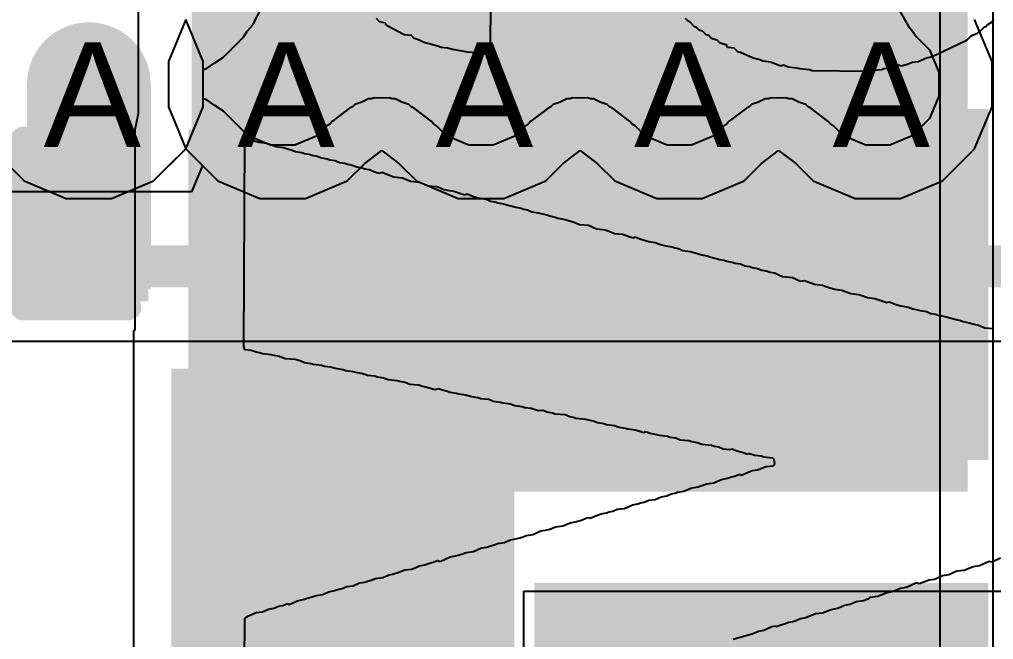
# Model space of a CAD drawing. Header units: inches. Extents: x 0 to 208, y 0 to 213.
# Drawn here: x 0.6232 to 0.8093, y 2.4877 to 2.6062 of the extents above; entities that cross this region are included whole.
import ezdxf

# ---------------------------------------------------------------- set-up
doc = ezdxf.new("R2010")
doc.units = ezdxf.units.IN
doc.header["$MEASUREMENT"] = 0
for name, color, linetype in [('Bottom Layer', 5, 'Continuous'), ('Bottom Overlay', 54, 'Continuous'), ('Bottom Paste', 16, 'Continuous'), ('Bottom Solder', 6, 'Continuous'), ('Drill Drawing', 1, 'Continuous'), ('L2_GND1', 16, 'Continuous'), ('L3_SIG1', 76, 'Continuous'), ('L4_PWR', 90, 'Continuous'), ('L5_GND2', 156, 'Continuous'), ('L6_SIG2', 130, 'Continuous'), ('L7_GND3', 216, 'Continuous'), ('Top Layer', 1, 'Continuous'), ('Top Overlay', 2, 'Continuous'), ('Via Holes', 16, 'Continuous')]:
    doc.layers.add(name, color=color, linetype=linetype)
doc.styles.add('Arial', font='', dxfattribs={"height": 0.2})
doc.styles.get('Arial').set_extended_font_data('Arial')

# ---------------------------------------------------------------- blocks, each defined once
blk = doc.blocks.new('SOT__223_B_180')
at = {"layer": 'Bottom Layer'}
for points in [[(-0.02953, 0.15945), (0.02953, 0.15945), (0.02953, 0.08071), (-0.02953, 0.08071)], [(0.06102, 0.15945), (0.12008, 0.15945), (0.12008, 0.08071), (0.06102, 0.08071)]]:
    blk.add_hatch(color=5, dxfattribs=at).paths.add_polyline_path(points)
at = {"layer": 'Bottom Paste'}
for points in [[(-0.02953, 0.15945), (0.02953, 0.15945), (0.02953, 0.08071), (-0.02953, 0.08071)], [(0.06102, 0.15945), (0.12008, 0.15945), (0.12008, 0.08071), (0.06102, 0.08071)]]:
    blk.add_hatch(color=16, dxfattribs=at).paths.add_polyline_path(points)
at = {"layer": 'Bottom Solder'}
for points in [[(-0.03353, 0.16345), (0.03353, 0.16345), (0.03353, 0.07671), (-0.03353, 0.07671)], [(0.05702, 0.16345), (0.12408, 0.16345), (0.12408, 0.07671), (0.05702, 0.07671)]]:
    blk.add_hatch(color=6, dxfattribs=at).paths.add_polyline_path(points)
blk = doc.blocks.new('____0402_B_222')
at = {"layer": 'Bottom Layer'}
for points in [[(-0.0095, 0.0125), (-0.0095, -0.0125), (-0.0275, -0.0125), (-0.0275, 0.0125)], [(0.0275, 0.0125), (0.0275, -0.0125), (0.0095, -0.0125), (0.0095, 0.0125)]]:
    blk.add_hatch(color=5, dxfattribs=at).paths.add_polyline_path(points)
at = {"layer": 'Bottom Paste'}
for points in [[(-0.0095, 0.0125), (-0.0095, -0.0125), (-0.0275, -0.0125), (-0.0275, 0.0125)], [(0.0275, 0.0125), (0.0275, -0.0125), (0.0095, -0.0125), (0.0095, 0.0125)]]:
    blk.add_hatch(color=16, dxfattribs=at).paths.add_polyline_path(points)
at = {"layer": 'Bottom Solder'}
for points in [[(-0.00714, 0.01486), (-0.00714, -0.01486), (-0.02986, -0.01486), (-0.02986, 0.01486)], [(0.02986, 0.01486), (0.02986, -0.01486), (0.00714, -0.01486), (0.00714, 0.01486)]]:
    blk.add_hatch(color=6, dxfattribs=at).paths.add_polyline_path(points)
at = {"layer": 'Bottom Overlay'}
for points in [[(-0.031, -0.016, 0.005, 0.005, 0), (-0.031, 0.016, 0.005, 0.005, 0)], [(-0.031, 0.016, 0.005, 0.005, 0), (-0.011, 0.016, 0.005, 0.005, 0)], [(0.011, 0.016, 0.005, 0.005, 0), (0.031, 0.016, 0.005, 0.005, 0)], [(0.031, -0.016, 0.005, 0.005, 0), (0.031, 0.016, 0.005, 0.005, 0)], [(-0.031, -0.016, 0.005, 0.005, 0), (-0.011, -0.016, 0.005, 0.005, 0)], [(0.011, -0.016, 0.005, 0.005, 0), (0.031, -0.016, 0.005, 0.005, 0)]]:
    blk.add_lwpolyline(points, format="xyseb", dxfattribs=at)
for points in [[(-0.03225, 0.016, 0.0025, 0.0025, 1), (-0.02975, 0.016, 0.0025, 0.0025, 1)], [(-0.03225, 0.016, 0.0025, 0.0025, 1), (-0.02975, 0.016, 0.0025, 0.0025, 1)], [(-0.01225, 0.016, 0.0025, 0.0025, 1), (-0.00975, 0.016, 0.0025, 0.0025, 1)], [(0.00975, 0.016, 0.0025, 0.0025, 1), (0.01225, 0.016, 0.0025, 0.0025, 1)], [(0.02975, 0.016, 0.0025, 0.0025, 1), (0.03225, 0.016, 0.0025, 0.0025, 1)], [(0.02975, 0.016, 0.0025, 0.0025, 1), (0.03225, 0.016, 0.0025, 0.0025, 1)], [(-0.03225, -0.016, 0.0025, 0.0025, 1), (-0.02975, -0.016, 0.0025, 0.0025, 1)], [(-0.03225, -0.016, 0.0025, 0.0025, 1), (-0.02975, -0.016, 0.0025, 0.0025, 1)], [(-0.01225, -0.016, 0.0025, 0.0025, 1), (-0.00975, -0.016, 0.0025, 0.0025, 1)], [(0.00975, -0.016, 0.0025, 0.0025, 1), (0.01225, -0.016, 0.0025, 0.0025, 1)], [(0.02975, -0.016, 0.0025, 0.0025, 1), (0.03225, -0.016, 0.0025, 0.0025, 1)], [(0.02975, -0.016, 0.0025, 0.0025, 1), (0.03225, -0.016, 0.0025, 0.0025, 1)]]:
    blk.add_lwpolyline(points, format="xyseb", close=True, dxfattribs=at)
blk = doc.blocks.new('C___0805_B_223')
at = {"layer": 'Bottom Layer'}
for points in [[(-0.06, 0.03), (-0.02, 0.03), (-0.02, -0.03), (-0.06, -0.03)], [(0.02, 0.03), (0.06, 0.03), (0.06, -0.03), (0.02, -0.03)]]:
    blk.add_hatch(color=5, dxfattribs=at).paths.add_polyline_path(points)
at = {"layer": 'Bottom Paste'}
for points in [[(-0.06, 0.03), (-0.02, 0.03), (-0.02, -0.03), (-0.06, -0.03)], [(0.02, 0.03), (0.06, 0.03), (0.06, -0.03), (0.02, -0.03)]]:
    blk.add_hatch(color=16, dxfattribs=at).paths.add_polyline_path(points)
at = {"layer": 'Bottom Solder'}
for points in [[(-0.06276, 0.03276), (-0.01724, 0.03276), (-0.01724, -0.03275), (-0.06276, -0.03275)], [(0.01724, 0.03276), (0.06276, 0.03276), (0.06276, -0.03275), (0.01724, -0.03275)]]:
    blk.add_hatch(color=6, dxfattribs=at).paths.add_polyline_path(points)
at = {"layer": 'Bottom Overlay'}
for points in [[(-0.064, -0.034, 0.005, 0.005, 0), (-0.064, 0.034, 0.005, 0.005, 0)], [(-0.064, 0.034, 0.005, 0.005, 0), (-0.024, 0.034, 0.005, 0.005, 0)], [(0.024, 0.034, 0.005, 0.005, 0), (0.064, 0.034, 0.005, 0.005, 0)], [(0.064, -0.034, 0.005, 0.005, 0), (0.064, 0.034, 0.005, 0.005, 0)], [(-0.064, -0.034, 0.005, 0.005, 0), (-0.024, -0.034, 0.005, 0.005, 0)], [(0.024, -0.034, 0.005, 0.005, 0), (0.064, -0.034, 0.005, 0.005, 0)]]:
    blk.add_lwpolyline(points, format="xyseb", dxfattribs=at)
for points in [[(-0.06525, 0.034, 0.0025, 0.0025, 1), (-0.06275, 0.034, 0.0025, 0.0025, 1)], [(-0.06525, 0.034, 0.0025, 0.0025, 1), (-0.06275, 0.034, 0.0025, 0.0025, 1)], [(-0.02525, 0.034, 0.0025, 0.0025, 1), (-0.02275, 0.034, 0.0025, 0.0025, 1)], [(0.02275, 0.034, 0.0025, 0.0025, 1), (0.02525, 0.034, 0.0025, 0.0025, 1)], [(0.06275, 0.034, 0.0025, 0.0025, 1), (0.06525, 0.034, 0.0025, 0.0025, 1)], [(0.06275, 0.034, 0.0025, 0.0025, 1), (0.06525, 0.034, 0.0025, 0.0025, 1)], [(-0.06525, -0.034, 0.0025, 0.0025, 1), (-0.06275, -0.034, 0.0025, 0.0025, 1)], [(-0.06525, -0.034, 0.0025, 0.0025, 1), (-0.06275, -0.034, 0.0025, 0.0025, 1)], [(-0.02525, -0.034, 0.0025, 0.0025, 1), (-0.02275, -0.034, 0.0025, 0.0025, 1)], [(0.02275, -0.034, 0.0025, 0.0025, 1), (0.02525, -0.034, 0.0025, 0.0025, 1)], [(0.06275, -0.034, 0.0025, 0.0025, 1), (0.06525, -0.034, 0.0025, 0.0025, 1)], [(0.06275, -0.034, 0.0025, 0.0025, 1), (0.06525, -0.034, 0.0025, 0.0025, 1)]]:
    blk.add_lwpolyline(points, format="xyseb", close=True, dxfattribs=at)

msp = doc.modelspace()

# ---------------------------------------------------------------- hatches: boundary and pattern name
at = {"layer": 'Bottom Layer'}
for points in [[(0.80429, 2.56914), (0.80429, 2.71794), (0.65611, 2.71794), (0.65611, 2.56914)], [(0.62468, 2.55468), (0.64835, 2.55468), (0.64835, 2.5938), (0.62468, 2.5938)], [(0.65549, 2.516), (0.80429, 2.516), (0.80429, 2.58508), (0.65549, 2.58508)]]:
    msp.add_hatch(color=5, dxfattribs=at).paths.add_polyline_path(points)
h = msp.add_hatch(color=5, dxfattribs=at)
edge = h.paths.add_edge_path()
edge.add_arc((0.63649, 2.5938), 0.01181, 0, 360)
h = msp.add_hatch(color=5, dxfattribs=at)
edge = h.paths.add_edge_path()
edge.add_arc((0.67349, 2.5938), 0.01181, 0, 360)
h = msp.add_hatch(color=5, dxfattribs=at)
edge = h.paths.add_edge_path()
edge.add_arc((0.71138, 2.5938), 0.01181, 0, 360)
h = msp.add_hatch(color=5, dxfattribs=at)
edge = h.paths.add_edge_path()
edge.add_arc((0.74927, 2.5938), 0.01181, 0, 360)
h = msp.add_hatch(color=5, dxfattribs=at)
edge = h.paths.add_edge_path()
edge.add_arc((0.78716, 2.5938), 0.01181, 0, 360)
at = {"layer": 'L2_GND1'}
h = msp.add_hatch(color=16, dxfattribs=at)
edge = h.paths.add_edge_path()
edge.add_arc((0.63649, 2.5938), 0.01181, 0, 360)
h = msp.add_hatch(color=16, dxfattribs=at)
edge = h.paths.add_edge_path()
edge.add_arc((0.67349, 2.5938), 0.01181, 0, 360)
h = msp.add_hatch(color=16, dxfattribs=at)
edge = h.paths.add_edge_path()
edge.add_arc((0.71138, 2.5938), 0.01181, 0, 360)
h = msp.add_hatch(color=16, dxfattribs=at)
edge = h.paths.add_edge_path()
edge.add_arc((0.74927, 2.5938), 0.01181, 0, 360)
h = msp.add_hatch(color=16, dxfattribs=at)
edge = h.paths.add_edge_path()
edge.add_arc((0.78716, 2.5938), 0.01181, 0, 360)
at = {"layer": 'L3_SIG1'}
h = msp.add_hatch(color=76, dxfattribs=at)
edge = h.paths.add_edge_path()
edge.add_arc((0.63649, 2.5938), 0.01181, 0, 360)
h = msp.add_hatch(color=76, dxfattribs=at)
edge = h.paths.add_edge_path()
edge.add_arc((0.67349, 2.5938), 0.01181, 0, 360)
h = msp.add_hatch(color=76, dxfattribs=at)
edge = h.paths.add_edge_path()
edge.add_arc((0.71138, 2.5938), 0.01181, 0, 360)
h = msp.add_hatch(color=76, dxfattribs=at)
edge = h.paths.add_edge_path()
edge.add_arc((0.74927, 2.5938), 0.01181, 0, 360)
h = msp.add_hatch(color=76, dxfattribs=at)
edge = h.paths.add_edge_path()
edge.add_arc((0.78716, 2.5938), 0.01181, 0, 360)
at = {"layer": 'L4_PWR'}
h = msp.add_hatch(color=90, dxfattribs=at)
edge = h.paths.add_edge_path()
edge.add_arc((0.63649, 2.5938), 0.01181, 0, 360)
h = msp.add_hatch(color=90, dxfattribs=at)
edge = h.paths.add_edge_path()
edge.add_arc((0.67349, 2.5938), 0.01181, 0, 360)
h = msp.add_hatch(color=90, dxfattribs=at)
edge = h.paths.add_edge_path()
edge.add_arc((0.71138, 2.5938), 0.01181, 0, 360)
h = msp.add_hatch(color=90, dxfattribs=at)
edge = h.paths.add_edge_path()
edge.add_arc((0.74927, 2.5938), 0.01181, 0, 360)
h = msp.add_hatch(color=90, dxfattribs=at)
edge = h.paths.add_edge_path()
edge.add_arc((0.78716, 2.5938), 0.01181, 0, 360)
at = {"layer": 'L5_GND2'}
h = msp.add_hatch(color=156, dxfattribs=at)
edge = h.paths.add_edge_path()
edge.add_arc((0.63649, 2.5938), 0.01181, 0, 360)
h = msp.add_hatch(color=156, dxfattribs=at)
edge = h.paths.add_edge_path()
edge.add_arc((0.67349, 2.5938), 0.01181, 0, 360)
h = msp.add_hatch(color=156, dxfattribs=at)
edge = h.paths.add_edge_path()
edge.add_arc((0.71138, 2.5938), 0.01181, 0, 360)
h = msp.add_hatch(color=156, dxfattribs=at)
edge = h.paths.add_edge_path()
edge.add_arc((0.74927, 2.5938), 0.01181, 0, 360)
h = msp.add_hatch(color=156, dxfattribs=at)
edge = h.paths.add_edge_path()
edge.add_arc((0.78716, 2.5938), 0.01181, 0, 360)
at = {"layer": 'L6_SIG2'}
h = msp.add_hatch(color=130, dxfattribs=at)
edge = h.paths.add_edge_path()
edge.add_arc((0.63649, 2.5938), 0.01181, 0, 360)
h = msp.add_hatch(color=130, dxfattribs=at)
edge = h.paths.add_edge_path()
edge.add_arc((0.67349, 2.5938), 0.01181, 0, 360)
h = msp.add_hatch(color=130, dxfattribs=at)
edge = h.paths.add_edge_path()
edge.add_arc((0.71138, 2.5938), 0.01181, 0, 360)
h = msp.add_hatch(color=130, dxfattribs=at)
edge = h.paths.add_edge_path()
edge.add_arc((0.74927, 2.5938), 0.01181, 0, 360)
h = msp.add_hatch(color=130, dxfattribs=at)
edge = h.paths.add_edge_path()
edge.add_arc((0.78716, 2.5938), 0.01181, 0, 360)
at = {"layer": 'L7_GND3'}
h = msp.add_hatch(color=216, dxfattribs=at)
edge = h.paths.add_edge_path()
edge.add_arc((0.63649, 2.5938), 0.01181, 0, 360)
h = msp.add_hatch(color=216, dxfattribs=at)
edge = h.paths.add_edge_path()
edge.add_arc((0.67349, 2.5938), 0.01181, 0, 360)
h = msp.add_hatch(color=216, dxfattribs=at)
edge = h.paths.add_edge_path()
edge.add_arc((0.71138, 2.5938), 0.01181, 0, 360)
h = msp.add_hatch(color=216, dxfattribs=at)
edge = h.paths.add_edge_path()
edge.add_arc((0.74927, 2.5938), 0.01181, 0, 360)
h = msp.add_hatch(color=216, dxfattribs=at)
edge = h.paths.add_edge_path()
edge.add_arc((0.78716, 2.5938), 0.01181, 0, 360)
at = {"layer": 'Top Layer'}
h = msp.add_hatch(color=1, dxfattribs=at)
edge = h.paths.add_edge_path()
edge.add_arc((0.63649, 2.5938), 0.01181, 0, 360)
h = msp.add_hatch(color=1, dxfattribs=at)
edge = h.paths.add_edge_path()
edge.add_arc((0.67349, 2.5938), 0.01181, 0, 360)
h = msp.add_hatch(color=1, dxfattribs=at)
edge = h.paths.add_edge_path()
edge.add_arc((0.71138, 2.5938), 0.01181, 0, 360)
h = msp.add_hatch(color=1, dxfattribs=at)
edge = h.paths.add_edge_path()
edge.add_arc((0.74927, 2.5938), 0.01181, 0, 360)
h = msp.add_hatch(color=1, dxfattribs=at)
edge = h.paths.add_edge_path()
edge.add_arc((0.78716, 2.5938), 0.01181, 0, 360)
at = {"layer": 'Via Holes'}
h = msp.add_hatch(color=7, dxfattribs=at)
edge = h.paths.add_edge_path()
edge.add_arc((0.63649, 2.5938), 0.00591, 0, 360)
h = msp.add_hatch(color=7, dxfattribs=at)
edge = h.paths.add_edge_path()
edge.add_arc((0.67349, 2.5938), 0.00591, 0, 360)
h = msp.add_hatch(color=7, dxfattribs=at)
edge = h.paths.add_edge_path()
edge.add_arc((0.71138, 2.5938), 0.00591, 0, 360)
h = msp.add_hatch(color=7, dxfattribs=at)
edge = h.paths.add_edge_path()
edge.add_arc((0.74927, 2.5938), 0.00591, 0, 360)
h = msp.add_hatch(color=7, dxfattribs=at)
edge = h.paths.add_edge_path()
edge.add_arc((0.78716, 2.5938), 0.00591, 0, 360)

# ---------------------------------------------------------------- linework, layer by layer
at = {"layer": 'Bottom Layer'}
for p, q in [((0.64591, 2.6578), (0.64591, 2.58815)), ((0.64591, 2.58815), (0.6453, 2.58508)), ((0.6453, 2.58508), (0.6453, 2.54674)), ((0.6453, 2.54674), (0.64501, 2.54674)), ((0.64501, 2.54674), (0.64501, 2.46772)), ((0.71958, 2.45772), (0.71958, 2.497)), ((0.71958, 2.497), (0.825, 2.497))]:
    msp.add_line(p, q, dxfattribs=at)
for points in [[(0.76492, 2.55555, 0.05, 0.05, 0), (0.76492, 2.6764, 0.05, 0.05, 0)], [(0.67349, 2.50825, 0.025, 0.025, 0), (0.67349, 2.56718, 0.025, 0.025, 0)], [(0.73683, 2.56718, 0.025, 0.025, -0.198912), (0.76492, 2.55555, 0.025, 0.025, 0)], [(0.73683, 2.56718, 0.025, 0.025, -0.198912), (0.76492, 2.55555, 0.025, 0.025, 0)], [(0.73683, 2.56718, 0.025, 0.025, -0.198912), (0.76492, 2.55555, 0.025, 0.025, 0)], [(0.73683, 2.56718, 0.025, 0.025, -0.198912), (0.76492, 2.55555, 0.025, 0.025, 0)]]:
    msp.add_lwpolyline(points, format="xyseb", dxfattribs=at)
for points in [[(0.75242, 2.55555, 0.025, 0.025, 1), (0.77742, 2.55555, 0.025, 0.025, 1)], [(0.66724, 2.56718, 0.0125, 0.0125, 1), (0.67974, 2.56718, 0.0125, 0.0125, 1)], [(0.73058, 2.56718, 0.0125, 0.0125, 1), (0.74308, 2.56718, 0.0125, 0.0125, 1)], [(0.73058, 2.56718, 0.0125, 0.0125, 1), (0.74308, 2.56718, 0.0125, 0.0125, 1)], [(0.73058, 2.56718, 0.0125, 0.0125, 1), (0.74308, 2.56718, 0.0125, 0.0125, 1)], [(0.73058, 2.56718, 0.0125, 0.0125, 1), (0.74308, 2.56718, 0.0125, 0.0125, 1)], [(0.75867, 2.55555, 0.0125, 0.0125, 1), (0.77117, 2.55555, 0.0125, 0.0125, 1)], [(0.75867, 2.55555, 0.0125, 0.0125, 1), (0.77117, 2.55555, 0.0125, 0.0125, 1)], [(0.75867, 2.55555, 0.0125, 0.0125, 1), (0.77117, 2.55555, 0.0125, 0.0125, 1)], [(0.75867, 2.55555, 0.0125, 0.0125, 1), (0.77117, 2.55555, 0.0125, 0.0125, 1)], [(0.66724, 2.50825, 0.0125, 0.0125, 1), (0.67974, 2.50825, 0.0125, 0.0125, 1)]]:
    msp.add_lwpolyline(points, format="xyseb", close=True, dxfattribs=at)
at = {"layer": 'L2_GND1'}
for p, q in [((0.655, 2.60615), (0.65168, 2.59814)), ((0.80897, 2.59814), (0.80565, 2.60615)), ((0.65168, 2.59814), (0.65168, 2.58946)), ((0.80897, 2.58946), (0.80897, 2.59814)), ((0.65168, 2.58946), (0.655, 2.58144)), ((0.80565, 2.58144), (0.80897, 2.58946)), ((0.655, 2.58144), (0.66114, 2.57531)), ((0.68917, 2.57863), (0.69244, 2.5811)), ((0.69244, 2.5811), (0.6957, 2.57863)), ((0.72706, 2.57863), (0.73033, 2.5811)), ((0.73033, 2.5811), (0.73359, 2.57863)), ((0.76495, 2.57863), (0.76822, 2.5811)), ((0.76822, 2.5811), (0.77148, 2.57863)), ((0.79952, 2.57531), (0.80565, 2.58144)), ((0.68585, 2.57531), (0.68917, 2.57863)), ((0.6957, 2.57863), (0.69903, 2.57531)), ((0.72374, 2.57531), (0.72706, 2.57863)), ((0.73359, 2.57863), (0.73692, 2.57531)), ((0.76163, 2.57531), (0.76495, 2.57863)), ((0.77148, 2.57863), (0.77481, 2.57531)), ((0.66114, 2.57531), (0.66916, 2.57199)), ((0.67783, 2.57199), (0.68585, 2.57531)), ((0.69903, 2.57531), (0.70704, 2.57199)), ((0.71572, 2.57199), (0.72374, 2.57531)), ((0.73692, 2.57531), (0.74493, 2.57199)), ((0.75361, 2.57199), (0.76163, 2.57531)), ((0.77481, 2.57531), (0.78282, 2.57199)), ((0.7915, 2.57199), (0.79952, 2.57531)), ((0.66916, 2.57199), (0.67783, 2.57199)), ((0.70704, 2.57199), (0.71572, 2.57199)), ((0.74493, 2.57199), (0.75361, 2.57199)), ((0.78282, 2.57199), (0.7915, 2.57199))]:
    msp.add_line(p, q, dxfattribs=at)
at = {"layer": 'L3_SIG1'}
for p, q in [((0.799, 2.656), (0.799, 2.0736)), ((0.8092, 2.0736), (0.8092, 2.656)), ((0.6583, 2.59814), (0.65498, 2.60615)), ((0.6583, 2.58946), (0.6583, 2.59814)), ((0.65498, 2.58144), (0.6583, 2.58946)), ((0.618, 2.58144), (0.62414, 2.57531)), ((0.64885, 2.57531), (0.65498, 2.58144)), ((0.62414, 2.57531), (0.63216, 2.57199)), ((0.64083, 2.57199), (0.64885, 2.57531)), ((0.63216, 2.57199), (0.64083, 2.57199))]:
    msp.add_line(p, q, dxfattribs=at)
for points in [[(0.67349, 2.5938, 0.02, 0.02, 0), (0.70776, 2.55953, 0.02, 0.02, 0)], [(0.70776, 2.30772, 0.02, 0.02, 0), (0.70776, 2.55953, 0.02, 0.02, 0)]]:
    msp.add_lwpolyline(points, format="xyseb", dxfattribs=at)
for points in [[(0.66849, 2.5938, 0.01, 0.01, 1), (0.67849, 2.5938, 0.01, 0.01, 1)], [(0.70276, 2.55953, 0.01, 0.01, 1), (0.71276, 2.55953, 0.01, 0.01, 1)], [(0.70276, 2.55953, 0.01, 0.01, 1), (0.71276, 2.55953, 0.01, 0.01, 1)]]:
    msp.add_lwpolyline(points, format="xyseb", close=True, dxfattribs=at)
at = {"layer": 'L4_PWR'}
for p, q in [((0.66778, 2.60516), (0.66957, 2.60858)), ((0.79114, 2.60806), (0.79293, 2.60494)), ((0.80897, 2.59814), (0.80565, 2.60615)), ((0.66681, 2.60397), (0.66778, 2.60516)), ((0.79293, 2.60494), (0.79381, 2.60394)), ((0.66547, 2.6022), (0.66596, 2.60269)), ((0.66596, 2.60269), (0.66681, 2.60397)), ((0.79381, 2.60394), (0.79455, 2.60283)), ((0.79455, 2.60283), (0.79701, 2.60038)), ((0.66218, 2.59893), (0.66545, 2.60218)), ((0.66545, 2.60218), (0.66546, 2.60219)), ((0.66546, 2.60219), (0.66547, 2.6022)), ((0.66055, 2.59785), (0.66218, 2.59893)), ((0.79701, 2.60038), (0.79878, 2.59611)), ((0.6583, 2.59662), (0.65887, 2.59673)), ((0.65887, 2.59673), (0.65889, 2.59675)), ((0.65889, 2.59675), (0.65892, 2.59675)), ((0.65892, 2.59675), (0.66055, 2.59785)), ((0.80897, 2.58946), (0.80897, 2.59814)), ((0.6583, 2.59098), (0.6583, 2.59662)), ((0.79878, 2.59611), (0.79878, 2.59149)), ((0.69103, 2.5912), (0.69047, 2.591)), ((0.69244, 2.59112), (0.69103, 2.5912)), ((0.69384, 2.5912), (0.69244, 2.59112)), ((0.69441, 2.591), (0.69384, 2.5912)), ((0.72892, 2.5912), (0.72836, 2.591)), ((0.73033, 2.59112), (0.72892, 2.5912)), ((0.73173, 2.5912), (0.73033, 2.59112)), ((0.7323, 2.591), (0.73173, 2.5912)), ((0.76681, 2.5912), (0.76625, 2.591)), ((0.76822, 2.59112), (0.76681, 2.5912)), ((0.76962, 2.5912), (0.76822, 2.59112)), ((0.77019, 2.591), (0.76962, 2.5912)), ((0.79878, 2.59149), (0.79701, 2.58722)), ((0.65887, 2.59086), (0.6583, 2.59098)), ((0.65889, 2.59085), (0.65887, 2.59086)), ((0.65892, 2.59084), (0.65889, 2.59085)), ((0.66055, 2.58975), (0.65892, 2.59084)), ((0.66218, 2.58866), (0.66055, 2.58975)), ((0.68683, 2.58949), (0.68629, 2.58923)), ((0.68728, 2.58989), (0.68683, 2.58949)), ((0.6886, 2.59035), (0.68728, 2.58989)), ((0.68987, 2.59097), (0.6886, 2.59035)), ((0.69047, 2.591), (0.68987, 2.59097)), ((0.69501, 2.59097), (0.69441, 2.591)), ((0.69627, 2.59035), (0.69501, 2.59097)), ((0.6976, 2.58989), (0.69627, 2.59035)), ((0.69805, 2.58949), (0.6976, 2.58989)), ((0.69859, 2.58923), (0.69805, 2.58949)), ((0.72472, 2.58949), (0.72418, 2.58923)), ((0.72517, 2.58989), (0.72472, 2.58949)), ((0.72649, 2.59035), (0.72517, 2.58989)), ((0.72776, 2.59097), (0.72649, 2.59035)), ((0.72836, 2.591), (0.72776, 2.59097)), ((0.73289, 2.59097), (0.7323, 2.591)), ((0.73416, 2.59035), (0.73289, 2.59097)), ((0.73549, 2.58989), (0.73416, 2.59035)), ((0.73594, 2.58949), (0.73549, 2.58989)), ((0.73648, 2.58923), (0.73594, 2.58949)), ((0.76261, 2.58949), (0.76207, 2.58923)), ((0.76305, 2.58989), (0.76261, 2.58949)), ((0.76438, 2.59035), (0.76305, 2.58989)), ((0.76565, 2.59097), (0.76438, 2.59035)), ((0.76625, 2.591), (0.76565, 2.59097)), ((0.77078, 2.59097), (0.77019, 2.591)), ((0.77205, 2.59035), (0.77078, 2.59097)), ((0.77338, 2.58989), (0.77205, 2.59035)), ((0.77383, 2.58949), (0.77338, 2.58989)), ((0.77436, 2.58923), (0.77383, 2.58949)), ((0.80565, 2.58144), (0.80897, 2.58946)), ((0.66545, 2.58542), (0.66218, 2.58866)), ((0.68629, 2.58923), (0.68302, 2.58676)), ((0.70185, 2.58676), (0.69859, 2.58923)), ((0.72418, 2.58923), (0.72091, 2.58676)), ((0.73974, 2.58676), (0.73648, 2.58923)), ((0.76207, 2.58923), (0.7588, 2.58676)), ((0.77763, 2.58676), (0.77436, 2.58923)), ((0.68196, 2.58584), (0.68007, 2.58395)), ((0.68255, 2.58623), (0.68196, 2.58584)), ((0.68302, 2.58676), (0.68255, 2.58623)), ((0.70232, 2.58623), (0.70185, 2.58676)), ((0.70291, 2.58584), (0.70232, 2.58623)), ((0.7048, 2.58395), (0.70291, 2.58584)), ((0.71985, 2.58584), (0.71796, 2.58395)), ((0.72044, 2.58623), (0.71985, 2.58584)), ((0.72091, 2.58676), (0.72044, 2.58623)), ((0.74021, 2.58623), (0.73974, 2.58676)), ((0.7408, 2.58584), (0.74021, 2.58623)), ((0.74269, 2.58395), (0.7408, 2.58584)), ((0.75774, 2.58584), (0.75585, 2.58395)), ((0.75833, 2.58623), (0.75774, 2.58584)), ((0.7588, 2.58676), (0.75833, 2.58623)), ((0.7781, 2.58623), (0.77763, 2.58676)), ((0.77869, 2.58584), (0.7781, 2.58623)), ((0.78058, 2.58395), (0.77869, 2.58584)), ((0.79701, 2.58722), (0.79374, 2.58395)), ((0.66546, 2.5854), (0.66545, 2.58542)), ((0.66547, 2.5854), (0.66546, 2.5854)), ((0.66691, 2.58395), (0.66547, 2.5854)), ((0.67118, 2.58218), (0.66691, 2.58395)), ((0.68007, 2.58395), (0.6758, 2.58218)), ((0.70907, 2.58218), (0.7048, 2.58395)), ((0.71796, 2.58395), (0.71369, 2.58218)), ((0.74696, 2.58218), (0.74269, 2.58395)), ((0.75585, 2.58395), (0.75158, 2.58218)), ((0.78485, 2.58218), (0.78058, 2.58395)), ((0.79374, 2.58395), (0.78947, 2.58218)), ((0.6758, 2.58218), (0.67118, 2.58218)), ((0.71369, 2.58218), (0.70907, 2.58218)), ((0.75158, 2.58218), (0.74696, 2.58218)), ((0.78947, 2.58218), (0.78485, 2.58218)), ((0.618, 2.58144), (0.62414, 2.57531)), ((0.65173, 2.57819), (0.65499, 2.58143)), ((0.65499, 2.58143), (0.65826, 2.57819)), ((0.68917, 2.57863), (0.69244, 2.5811)), ((0.69244, 2.5811), (0.6957, 2.57863)), ((0.72706, 2.57863), (0.73033, 2.5811)), ((0.73033, 2.5811), (0.73359, 2.57863)), ((0.76495, 2.57863), (0.76822, 2.5811)), ((0.76822, 2.5811), (0.77148, 2.57863)), ((0.79952, 2.57531), (0.80565, 2.58144)), ((0.64885, 2.57531), (0.65173, 2.57819)), ((0.65826, 2.57819), (0.66114, 2.57531)), ((0.68585, 2.57531), (0.68917, 2.57863)), ((0.6957, 2.57863), (0.69903, 2.57531)), ((0.72374, 2.57531), (0.72706, 2.57863)), ((0.73359, 2.57863), (0.73692, 2.57531)), ((0.76163, 2.57531), (0.76495, 2.57863)), ((0.77148, 2.57863), (0.77481, 2.57531)), ((0.62414, 2.57531), (0.63216, 2.57199)), ((0.64083, 2.57199), (0.64885, 2.57531)), ((0.66114, 2.57531), (0.66916, 2.57199)), ((0.67783, 2.57199), (0.68585, 2.57531)), ((0.69903, 2.57531), (0.70704, 2.57199)), ((0.71572, 2.57199), (0.72374, 2.57531)), ((0.73692, 2.57531), (0.74493, 2.57199)), ((0.75361, 2.57199), (0.76163, 2.57531)), ((0.77481, 2.57531), (0.78282, 2.57199)), ((0.7915, 2.57199), (0.79952, 2.57531)), ((0.63216, 2.57199), (0.64083, 2.57199)), ((0.66916, 2.57199), (0.67783, 2.57199)), ((0.70704, 2.57199), (0.71572, 2.57199)), ((0.74493, 2.57199), (0.75361, 2.57199)), ((0.78282, 2.57199), (0.7915, 2.57199))]:
    msp.add_line(p, q, dxfattribs=at)
at = {"layer": 'L5_GND2'}
for p, q in [((0.655, 2.60615), (0.65168, 2.59814)), ((0.80897, 2.59814), (0.80565, 2.60615)), ((0.65168, 2.59814), (0.65168, 2.58946)), ((0.80897, 2.58946), (0.80897, 2.59814)), ((0.65168, 2.58946), (0.655, 2.58144)), ((0.80565, 2.58144), (0.80897, 2.58946)), ((0.655, 2.58144), (0.66114, 2.57531)), ((0.68917, 2.57863), (0.69244, 2.5811)), ((0.69244, 2.5811), (0.6957, 2.57863)), ((0.72706, 2.57863), (0.73033, 2.5811)), ((0.73033, 2.5811), (0.73359, 2.57863)), ((0.76495, 2.57863), (0.76822, 2.5811)), ((0.76822, 2.5811), (0.77148, 2.57863)), ((0.79952, 2.57531), (0.80565, 2.58144)), ((0.68585, 2.57531), (0.68917, 2.57863)), ((0.6957, 2.57863), (0.69903, 2.57531)), ((0.72374, 2.57531), (0.72706, 2.57863)), ((0.73359, 2.57863), (0.73692, 2.57531)), ((0.76163, 2.57531), (0.76495, 2.57863)), ((0.77148, 2.57863), (0.77481, 2.57531)), ((0.66114, 2.57531), (0.66916, 2.57199)), ((0.67783, 2.57199), (0.68585, 2.57531)), ((0.69903, 2.57531), (0.70704, 2.57199)), ((0.71572, 2.57199), (0.72374, 2.57531)), ((0.73692, 2.57531), (0.74493, 2.57199)), ((0.75361, 2.57199), (0.76163, 2.57531)), ((0.77481, 2.57531), (0.78282, 2.57199)), ((0.7915, 2.57199), (0.79952, 2.57531)), ((0.66916, 2.57199), (0.67783, 2.57199)), ((0.70704, 2.57199), (0.71572, 2.57199)), ((0.74493, 2.57199), (0.75361, 2.57199)), ((0.78282, 2.57199), (0.7915, 2.57199))]:
    msp.add_line(p, q, dxfattribs=at)
at = {"layer": 'L6_SIG2'}
for p, q in [((0.655, 2.60615), (0.65168, 2.59814)), ((0.65168, 2.59814), (0.65168, 2.58946)), ((0.65168, 2.58946), (0.655, 2.58144)), ((0.655, 2.58144), (0.65817, 2.57827)), ((0.65817, 2.57827), (0.6561, 2.57327)), ((0.6561, 2.57327), (0.57119, 2.57327)), ((0.56528, 2.54473), (1.05605, 2.54473))]:
    msp.add_line(p, q, dxfattribs=at)
msp.add_lwpolyline([(0.56528, 2.559, 0.008, 0.008, 0), (1.195, 2.559, 0.008, 0.008, 0)], format="xyseb", dxfattribs=at)
at = {"layer": 'L7_GND3'}
for p, q in [((0.655, 2.60615), (0.65168, 2.59814)), ((0.80897, 2.59814), (0.80565, 2.60615)), ((0.65168, 2.59814), (0.65168, 2.58946)), ((0.80897, 2.58946), (0.80897, 2.59814)), ((0.65168, 2.58946), (0.655, 2.58144)), ((0.80565, 2.58144), (0.80897, 2.58946)), ((0.655, 2.58144), (0.66114, 2.57531)), ((0.68917, 2.57863), (0.69244, 2.5811)), ((0.69244, 2.5811), (0.6957, 2.57863)), ((0.72706, 2.57863), (0.73033, 2.5811)), ((0.73033, 2.5811), (0.73359, 2.57863)), ((0.76495, 2.57863), (0.76822, 2.5811)), ((0.76822, 2.5811), (0.77148, 2.57863)), ((0.79952, 2.57531), (0.80565, 2.58144)), ((0.68585, 2.57531), (0.68917, 2.57863)), ((0.6957, 2.57863), (0.69903, 2.57531)), ((0.72374, 2.57531), (0.72706, 2.57863)), ((0.73359, 2.57863), (0.73692, 2.57531)), ((0.76163, 2.57531), (0.76495, 2.57863)), ((0.77148, 2.57863), (0.77481, 2.57531)), ((0.66114, 2.57531), (0.66916, 2.57199)), ((0.67783, 2.57199), (0.68585, 2.57531)), ((0.69903, 2.57531), (0.70704, 2.57199)), ((0.71572, 2.57199), (0.72374, 2.57531)), ((0.73692, 2.57531), (0.74493, 2.57199)), ((0.75361, 2.57199), (0.76163, 2.57531)), ((0.77481, 2.57531), (0.78282, 2.57199)), ((0.7915, 2.57199), (0.79952, 2.57531)), ((0.66916, 2.57199), (0.67783, 2.57199)), ((0.70704, 2.57199), (0.71572, 2.57199)), ((0.74493, 2.57199), (0.75361, 2.57199)), ((0.78282, 2.57199), (0.7915, 2.57199))]:
    msp.add_line(p, q, dxfattribs=at)
at = {"layer": 'Top Layer'}
for p, q in [((0.655, 2.60615), (0.65168, 2.59814)), ((0.80897, 2.59814), (0.80565, 2.60615)), ((0.65168, 2.59814), (0.65168, 2.58946)), ((0.80897, 2.58946), (0.80897, 2.59814)), ((0.65168, 2.58946), (0.655, 2.58144)), ((0.80565, 2.58144), (0.80897, 2.58946)), ((0.655, 2.58144), (0.66114, 2.57531)), ((0.68917, 2.57863), (0.69244, 2.5811)), ((0.69244, 2.5811), (0.6957, 2.57863)), ((0.72706, 2.57863), (0.73033, 2.5811)), ((0.73033, 2.5811), (0.73359, 2.57863)), ((0.76495, 2.57863), (0.76822, 2.5811)), ((0.76822, 2.5811), (0.77148, 2.57863)), ((0.79952, 2.57531), (0.80565, 2.58144)), ((0.68585, 2.57531), (0.68917, 2.57863)), ((0.6957, 2.57863), (0.69903, 2.57531)), ((0.72374, 2.57531), (0.72706, 2.57863)), ((0.73359, 2.57863), (0.73692, 2.57531)), ((0.76163, 2.57531), (0.76495, 2.57863)), ((0.77148, 2.57863), (0.77481, 2.57531)), ((0.66114, 2.57531), (0.66916, 2.57199)), ((0.67783, 2.57199), (0.68585, 2.57531)), ((0.69903, 2.57531), (0.70704, 2.57199)), ((0.71572, 2.57199), (0.72374, 2.57531)), ((0.73692, 2.57531), (0.74493, 2.57199)), ((0.75361, 2.57199), (0.76163, 2.57531)), ((0.77481, 2.57531), (0.78282, 2.57199)), ((0.7915, 2.57199), (0.79952, 2.57531)), ((0.66916, 2.57199), (0.67783, 2.57199)), ((0.70704, 2.57199), (0.71572, 2.57199)), ((0.74493, 2.57199), (0.75361, 2.57199)), ((0.78282, 2.57199), (0.7915, 2.57199))]:
    msp.add_line(p, q, dxfattribs=at)
at = {"layer": 'Top Overlay'}
for p, q in [((0.71329, 2.64124), (0.71312, 2.59971)), ((0.69201, 2.60572), (0.69141, 2.60632)), ((0.75096, 2.6058), (0.75044, 2.60632)), ((0.80931, 2.60615), (0.80896, 2.60563)), ((0.69313, 2.60546), (0.69201, 2.60572)), ((0.69321, 2.6052), (0.69313, 2.60546)), ((0.69347, 2.60495), (0.69321, 2.6052)), ((0.69673, 2.60323), (0.69347, 2.60495)), ((0.7513, 2.60563), (0.75096, 2.6058)), ((0.75216, 2.60477), (0.7513, 2.60563)), ((0.7525, 2.6046), (0.75216, 2.60477)), ((0.75302, 2.60409), (0.7525, 2.6046)), ((0.80742, 2.6046), (0.80673, 2.60392)), ((0.80776, 2.60477), (0.80742, 2.6046)), ((0.8081, 2.60512), (0.80776, 2.60477)), ((0.80896, 2.60563), (0.8081, 2.60512)), ((0.6981, 2.60306), (0.69673, 2.60323)), ((0.69862, 2.60254), (0.6981, 2.60306)), ((0.69913, 2.60237), (0.69862, 2.60254)), ((0.70068, 2.60169), (0.69913, 2.60237)), ((0.7537, 2.60392), (0.75302, 2.60409)), ((0.75439, 2.60323), (0.7537, 2.60392)), ((0.75491, 2.60306), (0.75439, 2.60323)), ((0.75542, 2.60254), (0.75491, 2.60306)), ((0.75576, 2.60237), (0.75542, 2.60254)), ((0.75645, 2.6022), (0.75576, 2.60237)), ((0.80484, 2.60289), (0.80416, 2.6022)), ((0.80519, 2.60306), (0.80484, 2.60289)), ((0.80605, 2.6034), (0.80519, 2.60306)), ((0.80639, 2.60375), (0.80605, 2.6034)), ((0.80673, 2.60392), (0.80639, 2.60375)), ((0.70154, 2.60151), (0.70068, 2.60169)), ((0.70325, 2.601), (0.70154, 2.60151)), ((0.70377, 2.60083), (0.70325, 2.601)), ((0.70497, 2.60066), (0.70377, 2.60083)), ((0.70591, 2.6004), (0.70497, 2.60066)), ((0.75705, 2.6016), (0.75645, 2.6022)), ((0.75817, 2.60134), (0.75705, 2.6016)), ((0.75851, 2.60083), (0.75817, 2.60134)), ((0.75971, 2.60066), (0.75851, 2.60083)), ((0.7604, 2.59997), (0.75971, 2.60066)), ((0.80381, 2.60203), (0.79849, 2.59945)), ((0.80416, 2.6022), (0.80381, 2.60203)), ((0.70814, 2.60006), (0.70591, 2.6004)), ((0.70883, 2.59988), (0.70814, 2.60006)), ((0.71123, 2.59971), (0.70883, 2.59988)), ((0.71235, 2.59945), (0.71123, 2.59971)), ((0.71312, 2.59971), (0.71235, 2.59945)), ((0.76108, 2.5998), (0.7604, 2.59997)), ((0.76263, 2.59911), (0.76108, 2.5998)), ((0.76357, 2.59868), (0.76263, 2.59911)), ((0.76443, 2.59851), (0.76357, 2.59868)), ((0.79644, 2.59877), (0.79489, 2.59808)), ((0.79729, 2.59894), (0.79644, 2.59877)), ((0.79849, 2.59945), (0.79729, 2.59894)), ((0.76529, 2.59817), (0.76443, 2.59851)), ((0.76666, 2.598), (0.76529, 2.59817)), ((0.76778, 2.59757), (0.76666, 2.598)), ((0.76863, 2.59722), (0.76778, 2.59757)), ((0.76915, 2.5974), (0.76863, 2.59722)), ((0.77001, 2.59705), (0.76915, 2.5974)), ((0.77172, 2.59688), (0.77001, 2.59705)), ((0.77224, 2.59671), (0.77172, 2.59688)), ((0.77413, 2.59654), (0.77224, 2.59671)), ((0.78837, 2.59671), (0.78785, 2.59654)), ((0.78957, 2.59688), (0.78837, 2.59671)), ((0.79026, 2.59705), (0.78957, 2.59688)), ((0.79112, 2.5974), (0.79026, 2.59705)), ((0.79163, 2.59722), (0.79112, 2.5974)), ((0.79283, 2.59757), (0.79163, 2.59722)), ((0.79369, 2.59791), (0.79283, 2.59757)), ((0.79489, 2.59808), (0.79369, 2.59791)), ((0.77464, 2.59637), (0.77413, 2.59654)), ((0.78511, 2.59619), (0.77464, 2.59637)), ((0.78562, 2.59637), (0.78511, 2.59619)), ((0.78785, 2.59654), (0.78562, 2.59637)), ((0.6661, 2.54377), (0.66627, 2.58341)), ((0.66627, 2.58341), (0.66687, 2.5835)), ((0.66687, 2.5835), (0.66807, 2.58298)), ((0.66807, 2.58298), (0.66902, 2.58272)), ((0.66902, 2.58272), (0.67039, 2.58255)), ((0.67039, 2.58255), (0.67116, 2.58229)), ((0.67116, 2.58229), (0.67228, 2.58187)), ((0.67228, 2.58187), (0.67365, 2.58169)), ((0.67365, 2.58169), (0.67442, 2.58144)), ((0.67442, 2.58144), (0.67511, 2.58126)), ((0.67511, 2.58126), (0.67597, 2.58092)), ((0.67597, 2.58092), (0.67717, 2.58075)), ((0.67717, 2.58075), (0.67768, 2.58058)), ((0.67768, 2.58058), (0.67854, 2.58041)), ((0.67854, 2.58041), (0.67905, 2.58023)), ((0.67905, 2.58023), (0.68008, 2.58006)), ((0.68008, 2.58006), (0.68094, 2.57972)), ((0.68094, 2.57972), (0.68197, 2.57955)), ((0.68197, 2.57955), (0.68249, 2.57938)), ((0.68249, 2.57938), (0.68352, 2.57921)), ((0.68352, 2.57921), (0.68437, 2.57886)), ((0.68437, 2.57886), (0.6854, 2.57869)), ((0.6854, 2.57869), (0.68592, 2.57852)), ((0.68592, 2.57852), (0.68678, 2.57835)), ((0.68678, 2.57835), (0.68764, 2.578)), ((0.68764, 2.578), (0.68866, 2.57783)), ((0.68866, 2.57783), (0.68918, 2.57766)), ((0.68918, 2.57766), (0.69004, 2.57749)), ((0.69004, 2.57749), (0.69124, 2.57697)), ((0.69124, 2.57697), (0.69193, 2.5768)), ((0.69193, 2.5768), (0.69244, 2.57697)), ((0.69244, 2.57697), (0.69295, 2.5768)), ((0.69295, 2.5768), (0.69467, 2.57612)), ((0.69467, 2.57612), (0.69639, 2.57594)), ((0.69639, 2.57594), (0.69793, 2.57526)), ((0.69793, 2.57526), (0.69965, 2.57509)), ((0.69965, 2.57509), (0.70136, 2.5744)), ((0.70136, 2.5744), (0.70291, 2.57423)), ((0.70291, 2.57423), (0.70342, 2.57406)), ((0.70342, 2.57406), (0.70428, 2.57371)), ((0.70428, 2.57371), (0.70497, 2.57354)), ((0.70497, 2.57354), (0.70617, 2.57337)), ((0.70617, 2.57337), (0.70823, 2.57268)), ((0.70823, 2.57268), (0.70874, 2.57286)), ((0.70874, 2.57286), (0.70994, 2.57234)), ((0.70994, 2.57234), (0.71063, 2.57217)), ((0.71063, 2.57217), (0.71115, 2.572)), ((0.71115, 2.572), (0.71235, 2.57183)), ((0.71235, 2.57183), (0.7132, 2.57148)), ((0.7132, 2.57148), (0.71406, 2.57131)), ((0.71406, 2.57131), (0.71458, 2.57114)), ((0.71458, 2.57114), (0.71561, 2.57097)), ((0.71561, 2.57097), (0.71612, 2.5708)), ((0.71612, 2.5708), (0.71681, 2.57062)), ((0.71681, 2.57062), (0.71801, 2.57028)), ((0.71801, 2.57028), (0.71904, 2.57011)), ((0.71904, 2.57011), (0.71955, 2.56994)), ((0.71955, 2.56994), (0.72024, 2.56977)), ((0.72024, 2.56977), (0.7211, 2.56942)), ((0.7211, 2.56942), (0.7223, 2.56925)), ((0.7223, 2.56925), (0.72281, 2.56908)), ((0.72281, 2.56908), (0.72393, 2.56882)), ((0.72393, 2.56882), (0.7247, 2.56857)), ((0.7247, 2.56857), (0.72556, 2.56839)), ((0.72556, 2.56839), (0.72608, 2.56822)), ((0.72608, 2.56822), (0.72711, 2.56805)), ((0.72711, 2.56805), (0.72762, 2.56788)), ((0.72762, 2.56788), (0.72899, 2.56754)), ((0.72899, 2.56754), (0.73019, 2.56702)), ((0.73019, 2.56702), (0.73191, 2.56685)), ((0.73191, 2.56685), (0.73345, 2.56616)), ((0.73345, 2.56616), (0.73517, 2.56599)), ((0.73517, 2.56599), (0.73689, 2.5653)), ((0.73689, 2.5653), (0.73843, 2.56513)), ((0.73843, 2.56513), (0.73895, 2.56496)), ((0.73895, 2.56496), (0.7398, 2.56462)), ((0.7398, 2.56462), (0.74049, 2.56445)), ((0.74049, 2.56445), (0.74083, 2.56462)), ((0.74083, 2.56462), (0.74169, 2.56428)), ((0.74169, 2.56428), (0.74341, 2.56376)), ((0.74341, 2.56376), (0.74461, 2.56359)), ((0.74461, 2.56359), (0.74547, 2.56325)), ((0.74547, 2.56325), (0.74615, 2.56307)), ((0.74615, 2.56307), (0.74667, 2.5629)), ((0.74667, 2.5629), (0.74787, 2.56273)), ((0.74787, 2.56273), (0.74838, 2.56256)), ((0.74838, 2.56256), (0.74907, 2.56239)), ((0.74907, 2.56239), (0.74993, 2.56204)), ((0.74993, 2.56204), (0.7513, 2.56187)), ((0.7513, 2.56187), (0.75182, 2.5617)), ((0.75182, 2.5617), (0.75353, 2.56119)), ((0.75353, 2.56119), (0.75456, 2.56101)), ((0.75456, 2.56101), (0.75508, 2.56084)), ((0.75508, 2.56084), (0.75697, 2.56033)), ((0.75697, 2.56033), (0.75782, 2.56016)), ((0.75782, 2.56016), (0.75834, 2.55998)), ((0.75834, 2.55998), (0.75937, 2.55981)), ((0.75937, 2.55981), (0.75988, 2.55964)), ((0.75988, 2.55964), (0.76091, 2.55947)), ((0.76091, 2.55947), (0.76177, 2.55913)), ((0.76177, 2.55913), (0.76263, 2.55896)), ((0.76263, 2.55896), (0.76314, 2.55878)), ((0.76314, 2.55878), (0.76417, 2.55861)), ((0.76417, 2.55861), (0.76503, 2.55827)), ((0.76503, 2.55827), (0.76606, 2.5581)), ((0.76606, 2.5581), (0.76658, 2.55793)), ((0.76658, 2.55793), (0.76743, 2.55775)), ((0.76743, 2.55775), (0.76898, 2.55707)), ((0.76898, 2.55707), (0.77087, 2.5569)), ((0.77087, 2.5569), (0.77241, 2.55621)), ((0.77241, 2.55621), (0.77318, 2.5563)), ((0.77318, 2.5563), (0.77507, 2.55561)), ((0.77507, 2.55561), (0.77661, 2.55544)), ((0.77661, 2.55544), (0.77799, 2.55492)), ((0.77799, 2.55492), (0.77893, 2.55466)), ((0.77893, 2.55466), (0.7803, 2.55449)), ((0.7803, 2.55449), (0.78202, 2.55381)), ((0.78202, 2.55381), (0.78356, 2.55364)), ((0.78356, 2.55364), (0.78408, 2.55346)), ((0.78408, 2.55346), (0.78519, 2.55303)), ((0.78519, 2.55303), (0.78657, 2.55286)), ((0.78657, 2.55286), (0.78888, 2.55209)), ((0.78888, 2.55209), (0.7894, 2.55226)), ((0.7894, 2.55226), (0.7906, 2.55175)), ((0.7906, 2.55175), (0.79154, 2.55149)), ((0.79154, 2.55149), (0.793, 2.55123)), ((0.793, 2.55123), (0.79386, 2.55089)), ((0.79386, 2.55089), (0.79472, 2.55072)), ((0.79472, 2.55072), (0.79523, 2.55055)), ((0.79523, 2.55055), (0.79644, 2.55037)), ((0.79644, 2.55037), (0.79729, 2.55003)), ((0.79729, 2.55003), (0.79815, 2.54986)), ((0.79815, 2.54986), (0.79867, 2.54969)), ((0.79867, 2.54969), (0.7997, 2.54952)), ((0.7997, 2.54952), (0.80021, 2.54935)), ((0.80021, 2.54935), (0.8009, 2.54917)), ((0.8009, 2.54917), (0.8021, 2.54883)), ((0.8021, 2.54883), (0.80296, 2.54866)), ((0.80296, 2.54866), (0.80347, 2.54849)), ((0.80347, 2.54849), (0.80459, 2.54823)), ((0.80459, 2.54823), (0.80553, 2.54797)), ((0.80553, 2.54797), (0.80639, 2.5478)), ((0.80639, 2.5478), (0.80759, 2.54729)), ((0.80759, 2.54729), (0.80931, 2.54711)), ((0.66627, 2.54308), (0.6661, 2.54377)), ((0.66747, 2.54291), (0.66627, 2.54308)), ((0.66841, 2.54265), (0.66747, 2.54291)), ((0.6691, 2.54248), (0.66841, 2.54265)), ((0.66962, 2.54231), (0.6691, 2.54248)), ((0.67133, 2.54214), (0.66962, 2.54231)), ((0.67185, 2.54197), (0.67133, 2.54214)), ((0.67288, 2.54179), (0.67185, 2.54197)), ((0.67399, 2.54137), (0.67288, 2.54179)), ((0.67588, 2.54119), (0.67399, 2.54137)), ((0.67682, 2.54094), (0.67588, 2.54119)), ((0.67768, 2.54059), (0.67682, 2.54094)), ((0.67888, 2.54042), (0.67768, 2.54059)), ((0.6794, 2.54025), (0.67888, 2.54042)), ((0.68094, 2.54008), (0.6794, 2.54025)), ((0.68146, 2.53991), (0.68094, 2.54008)), ((0.68266, 2.53973), (0.68146, 2.53991)), ((0.6836, 2.53948), (0.68266, 2.53973)), ((0.68506, 2.53922), (0.6836, 2.53948)), ((0.68558, 2.53905), (0.68506, 2.53922)), ((0.68695, 2.53888), (0.68558, 2.53905)), ((0.68746, 2.53871), (0.68695, 2.53888)), ((0.68849, 2.53853), (0.68746, 2.53871)), ((0.68918, 2.53836), (0.68849, 2.53853)), ((0.68969, 2.53819), (0.68918, 2.53836)), ((0.69107, 2.53802), (0.68969, 2.53819)), ((0.69158, 2.53785), (0.69107, 2.53802)), ((0.69278, 2.53768), (0.69158, 2.53785)), ((0.69364, 2.53733), (0.69278, 2.53768)), ((0.69536, 2.53716), (0.69364, 2.53733)), ((0.69587, 2.53699), (0.69536, 2.53716)), ((0.6969, 2.53682), (0.69587, 2.53699)), ((0.69776, 2.53647), (0.6969, 2.53682)), ((0.69948, 2.5363), (0.69776, 2.53647)), ((0.69999, 2.53613), (0.69948, 2.5363)), ((0.70085, 2.53596), (0.69999, 2.53613)), ((0.70257, 2.53544), (0.70085, 2.53596)), ((0.70325, 2.53562), (0.70257, 2.53544)), ((0.70402, 2.53536), (0.70325, 2.53562)), ((0.70497, 2.5351), (0.70402, 2.53536)), ((0.70548, 2.53493), (0.70497, 2.5351)), ((0.70668, 2.53476), (0.70548, 2.53493)), ((0.7072, 2.53459), (0.70668, 2.53476)), ((0.7084, 2.53442), (0.7072, 2.53459)), ((0.70909, 2.53424), (0.7084, 2.53442)), ((0.7096, 2.53407), (0.70909, 2.53424)), ((0.7108, 2.5339), (0.7096, 2.53407)), ((0.71132, 2.53373), (0.7108, 2.5339)), ((0.71286, 2.53356), (0.71132, 2.53373)), ((0.71372, 2.53321), (0.71286, 2.53356)), ((0.71509, 2.53304), (0.71372, 2.53321)), ((0.71561, 2.53287), (0.71509, 2.53304)), ((0.71698, 2.5327), (0.71561, 2.53287)), ((0.71784, 2.53236), (0.71698, 2.5327)), ((0.71921, 2.53218), (0.71784, 2.53236)), ((0.71973, 2.53201), (0.71921, 2.53218)), ((0.72093, 2.53184), (0.71973, 2.53201)), ((0.7217, 2.53158), (0.72093, 2.53184)), ((0.72239, 2.53141), (0.7217, 2.53158)), ((0.72316, 2.5315), (0.72239, 2.53141)), ((0.72402, 2.53115), (0.72316, 2.5315)), ((0.72505, 2.53098), (0.72402, 2.53115)), ((0.72556, 2.53081), (0.72505, 2.53098)), ((0.72745, 2.53064), (0.72556, 2.53081)), ((0.72831, 2.5303), (0.72745, 2.53064)), ((0.72899, 2.53012), (0.72831, 2.5303)), ((0.72951, 2.52995), (0.72899, 2.53012)), ((0.7314, 2.52978), (0.72951, 2.52995)), ((0.73191, 2.52961), (0.7314, 2.52978)), ((0.73277, 2.52944), (0.73191, 2.52961)), ((0.73363, 2.5291), (0.73277, 2.52944)), ((0.73483, 2.52892), (0.73363, 2.5291)), ((0.73534, 2.52875), (0.73483, 2.52892)), ((0.73689, 2.52858), (0.73534, 2.52875)), ((0.73774, 2.52824), (0.73689, 2.52858)), ((0.73895, 2.52807), (0.73774, 2.52824)), ((0.73946, 2.52789), (0.73895, 2.52807)), ((0.74083, 2.52772), (0.73946, 2.52789)), ((0.74152, 2.52755), (0.74083, 2.52772)), ((0.74238, 2.52721), (0.74152, 2.52755)), ((0.74272, 2.52738), (0.74238, 2.52721)), ((0.74367, 2.52712), (0.74272, 2.52738)), ((0.74495, 2.52686), (0.74367, 2.52712)), ((0.74547, 2.52669), (0.74495, 2.52686)), ((0.74701, 2.52652), (0.74547, 2.52669)), ((0.74753, 2.52635), (0.74701, 2.52652)), ((0.74856, 2.52618), (0.74753, 2.52635)), ((0.74941, 2.52583), (0.74856, 2.52618)), ((0.75113, 2.52566), (0.74941, 2.52583)), ((0.75165, 2.52549), (0.75113, 2.52566)), ((0.75267, 2.52532), (0.75165, 2.52549)), ((0.75353, 2.52498), (0.75267, 2.52532)), ((0.75542, 2.52481), (0.75353, 2.52498)), ((0.75594, 2.52463), (0.75542, 2.52481)), ((0.75679, 2.52446), (0.75594, 2.52463)), ((0.75765, 2.52412), (0.75679, 2.52446)), ((0.75885, 2.52395), (0.75765, 2.52412)), ((0.75937, 2.52412), (0.75885, 2.52395)), ((0.76005, 2.52378), (0.75937, 2.52412)), ((0.76143, 2.52343), (0.76005, 2.52378)), ((0.76229, 2.52309), (0.76143, 2.52343)), ((0.76246, 2.52326), (0.76229, 2.52309)), ((0.76366, 2.52292), (0.76246, 2.52326)), ((0.76486, 2.52275), (0.76366, 2.52292)), ((0.76537, 2.52257), (0.76486, 2.52275)), ((0.76709, 2.5224), (0.76537, 2.52257)), ((0.76735, 2.52215), (0.76709, 2.5224)), ((0.76469, 2.52034), (0.7658, 2.52077)), ((0.7658, 2.52077), (0.76718, 2.52094)), ((0.76718, 2.52094), (0.76752, 2.52129)), ((0.76752, 2.52129), (0.76735, 2.52215)), ((0.75842, 2.51854), (0.7592, 2.5188)), ((0.7592, 2.5188), (0.75988, 2.51897)), ((0.75988, 2.51897), (0.76074, 2.51931)), ((0.76074, 2.51931), (0.76108, 2.51914)), ((0.76108, 2.51914), (0.76229, 2.51966)), ((0.76229, 2.51966), (0.76314, 2.52)), ((0.76314, 2.52), (0.76417, 2.52017)), ((0.76417, 2.52017), (0.76469, 2.52034)), ((0.7501, 2.51605), (0.75165, 2.51674)), ((0.75165, 2.51674), (0.75285, 2.51691)), ((0.75285, 2.51691), (0.75336, 2.51708)), ((0.75336, 2.51708), (0.75448, 2.51751)), ((0.75448, 2.51751), (0.75585, 2.51768)), ((0.75585, 2.51768), (0.75731, 2.51828)), ((0.75731, 2.51828), (0.75842, 2.51854)), ((0.74461, 2.51451), (0.74581, 2.51502)), ((0.74581, 2.51502), (0.74684, 2.51519)), ((0.74684, 2.51519), (0.7477, 2.51554)), ((0.7477, 2.51554), (0.74838, 2.51571)), ((0.74838, 2.51571), (0.7489, 2.51588)), ((0.7489, 2.51588), (0.7501, 2.51605)), ((0.73877, 2.51279), (0.74032, 2.51348)), ((0.74032, 2.51348), (0.74135, 2.51365)), ((0.74135, 2.51365), (0.74186, 2.51382)), ((0.74186, 2.51382), (0.74255, 2.51399)), ((0.74255, 2.51399), (0.74341, 2.51434)), ((0.74341, 2.51434), (0.74461, 2.51451)), ((0.73225, 2.5109), (0.73345, 2.51142)), ((0.73345, 2.51142), (0.73431, 2.51176)), ((0.73431, 2.51176), (0.73534, 2.51193)), ((0.73534, 2.51193), (0.73586, 2.51211)), ((0.73586, 2.51211), (0.73654, 2.51228)), ((0.73654, 2.51228), (0.7374, 2.51262)), ((0.7374, 2.51262), (0.73877, 2.51279)), ((0.72453, 2.50885), (0.72565, 2.50927)), ((0.72565, 2.50927), (0.72702, 2.50945)), ((0.72702, 2.50945), (0.72848, 2.51005)), ((0.72848, 2.51005), (0.72959, 2.5103)), ((0.72959, 2.5103), (0.73054, 2.51056)), ((0.73054, 2.51056), (0.7314, 2.5109)), ((0.7314, 2.5109), (0.73191, 2.51108)), ((0.73191, 2.51108), (0.73225, 2.5109)), ((0.71921, 2.5073), (0.72007, 2.50764)), ((0.72007, 2.50764), (0.72127, 2.50782)), ((0.72127, 2.50782), (0.72281, 2.5085)), ((0.72281, 2.5085), (0.72402, 2.50867)), ((0.72402, 2.50867), (0.72453, 2.50885)), ((0.71252, 2.50541), (0.71303, 2.50558)), ((0.71303, 2.50558), (0.71372, 2.50576)), ((0.71372, 2.50576), (0.71458, 2.5061)), ((0.71458, 2.5061), (0.71578, 2.50627)), ((0.71578, 2.50627), (0.71698, 2.50679)), ((0.71698, 2.50679), (0.71801, 2.50696)), ((0.71801, 2.50696), (0.71852, 2.50713)), ((0.71852, 2.50713), (0.71921, 2.5073)), ((0.70548, 2.50353), (0.70651, 2.5037)), ((0.70651, 2.5037), (0.70703, 2.50387)), ((0.70703, 2.50387), (0.70771, 2.50404)), ((0.70771, 2.50404), (0.70857, 2.50438)), ((0.70857, 2.50438), (0.70994, 2.50456)), ((0.70994, 2.50456), (0.71149, 2.50524)), ((0.71149, 2.50524), (0.71252, 2.50541)), ((0.69965, 2.50181), (0.70068, 2.50198)), ((0.70068, 2.50198), (0.70154, 2.50232)), ((0.70154, 2.50232), (0.70222, 2.5025)), ((0.70222, 2.5025), (0.70308, 2.50284)), ((0.70308, 2.50284), (0.70359, 2.50267)), ((0.70359, 2.50267), (0.70548, 2.50353)), ((0.80845, 2.50267), (0.80656, 2.50181)), ((0.80896, 2.5025), (0.80845, 2.50267)), ((0.81059, 2.50327), (0.80896, 2.5025)), ((0.69261, 2.49958), (0.69381, 2.50009)), ((0.69381, 2.50009), (0.6945, 2.50026)), ((0.6945, 2.50026), (0.6957, 2.50061)), ((0.6957, 2.50061), (0.69682, 2.50104)), ((0.69682, 2.50104), (0.69819, 2.50121)), ((0.69819, 2.50121), (0.69965, 2.50181)), ((0.80073, 2.50009), (0.79952, 2.49992)), ((0.80227, 2.50078), (0.80073, 2.50009)), ((0.80364, 2.50095), (0.80227, 2.50078)), ((0.80536, 2.50164), (0.80364, 2.50095)), ((0.80656, 2.50181), (0.80536, 2.50164)), ((0.68695, 2.49803), (0.68815, 2.49855)), ((0.68815, 2.49855), (0.68918, 2.49872)), ((0.68918, 2.49872), (0.68969, 2.49889)), ((0.68969, 2.49889), (0.69038, 2.49906)), ((0.69038, 2.49906), (0.69124, 2.49941)), ((0.69124, 2.49941), (0.69261, 2.49958)), ((0.79455, 2.49855), (0.79266, 2.49769)), ((0.79506, 2.49838), (0.79455, 2.49855)), ((0.79558, 2.49855), (0.79506, 2.49838)), ((0.79644, 2.49889), (0.79558, 2.49855)), ((0.79695, 2.49906), (0.79644, 2.49889)), ((0.79798, 2.49924), (0.79695, 2.49906)), ((0.79952, 2.49992), (0.79798, 2.49924)), ((0.67991, 2.49615), (0.68111, 2.49632)), ((0.68111, 2.49632), (0.68232, 2.49683)), ((0.68232, 2.49683), (0.68343, 2.49709)), ((0.68343, 2.49709), (0.6842, 2.49735)), ((0.6842, 2.49735), (0.68489, 2.49752)), ((0.68489, 2.49752), (0.68575, 2.49786)), ((0.68575, 2.49786), (0.68695, 2.49803)), ((0.78888, 2.49666), (0.78717, 2.49597)), ((0.78991, 2.49683), (0.78888, 2.49666)), ((0.79146, 2.49752), (0.78991, 2.49683)), ((0.79266, 2.49769), (0.79146, 2.49752)), ((0.67356, 2.49426), (0.67442, 2.4946)), ((0.67442, 2.4946), (0.67476, 2.49443)), ((0.67476, 2.49443), (0.67631, 2.49512)), ((0.67631, 2.49512), (0.67768, 2.49546)), ((0.67768, 2.49546), (0.6782, 2.49563)), ((0.6782, 2.49563), (0.67914, 2.49589)), ((0.67914, 2.49589), (0.67991, 2.49615)), ((0.78185, 2.49443), (0.78082, 2.49426)), ((0.78305, 2.49494), (0.78185, 2.49443)), ((0.78442, 2.49512), (0.78305, 2.49494)), ((0.78528, 2.49546), (0.78442, 2.49512)), ((0.78562, 2.4958), (0.78528, 2.49546)), ((0.78717, 2.49597), (0.78562, 2.4958)), ((0.66687, 2.4922), (0.66841, 2.49289)), ((0.66841, 2.49289), (0.66962, 2.49306)), ((0.66962, 2.49306), (0.67082, 2.49357)), ((0.67082, 2.49357), (0.67185, 2.49374)), ((0.67185, 2.49374), (0.67271, 2.49409)), ((0.67271, 2.49409), (0.67356, 2.49426)), ((0.77524, 2.49263), (0.77344, 2.49186)), ((0.77661, 2.4928), (0.77524, 2.49263)), ((0.77773, 2.49323), (0.77661, 2.4928)), ((0.77824, 2.4934), (0.77773, 2.49323)), ((0.77962, 2.49374), (0.77824, 2.4934)), ((0.78082, 2.49426), (0.77962, 2.49374)), ((0.6661, 2.4626), (0.66627, 2.49177)), ((0.66627, 2.49177), (0.66653, 2.49203)), ((0.66653, 2.49203), (0.66687, 2.4922)), ((0.77018, 2.491), (0.76932, 2.49065)), ((0.77121, 2.49117), (0.77018, 2.491)), ((0.77241, 2.49168), (0.77121, 2.49117)), ((0.77344, 2.49186), (0.77241, 2.49168)), ((0.76434, 2.48928), (0.76314, 2.48877)), ((0.76537, 2.48945), (0.76434, 2.48928)), ((0.76692, 2.49014), (0.76537, 2.48945)), ((0.7676, 2.49031), (0.76692, 2.49014)), ((0.76769, 2.49023), (0.7676, 2.49031)), ((0.76778, 2.49014), (0.76769, 2.49023)), ((0.76863, 2.49048), (0.76778, 2.49014)), ((0.76932, 2.49065), (0.76863, 2.49048)), ((0.76151, 2.48834), (0.75954, 2.48774)), ((0.76246, 2.4886), (0.76151, 2.48834)), ((0.76314, 2.48877), (0.76246, 2.4886))]:
    msp.add_line(p, q, dxfattribs=at)

# ---------------------------------------------------------------- block references
at = {"rotation": 90}
msp.add_blockref('SOT__223_B_180', (0.885, 2.465), dxfattribs=at)
for name, p in [('____0402_B_222', (0.655, 2.56718)), ('C___0805_B_223', (0.63501, 2.50674))]:
    msp.add_blockref(name, p)

# ---------------------------------------------------------------- texts
at = {"layer": 'Drill Drawing', "style": 'Arial'}
for p in [(0.62783, 2.5818), (0.66483, 2.5818), (0.70272, 2.5818), (0.74061, 2.5818), (0.7785, 2.5818)]:
    msp.add_text('A', height=0.02, dxfattribs=at).set_placement(p)

doc.saveas('drawing.dxf')
